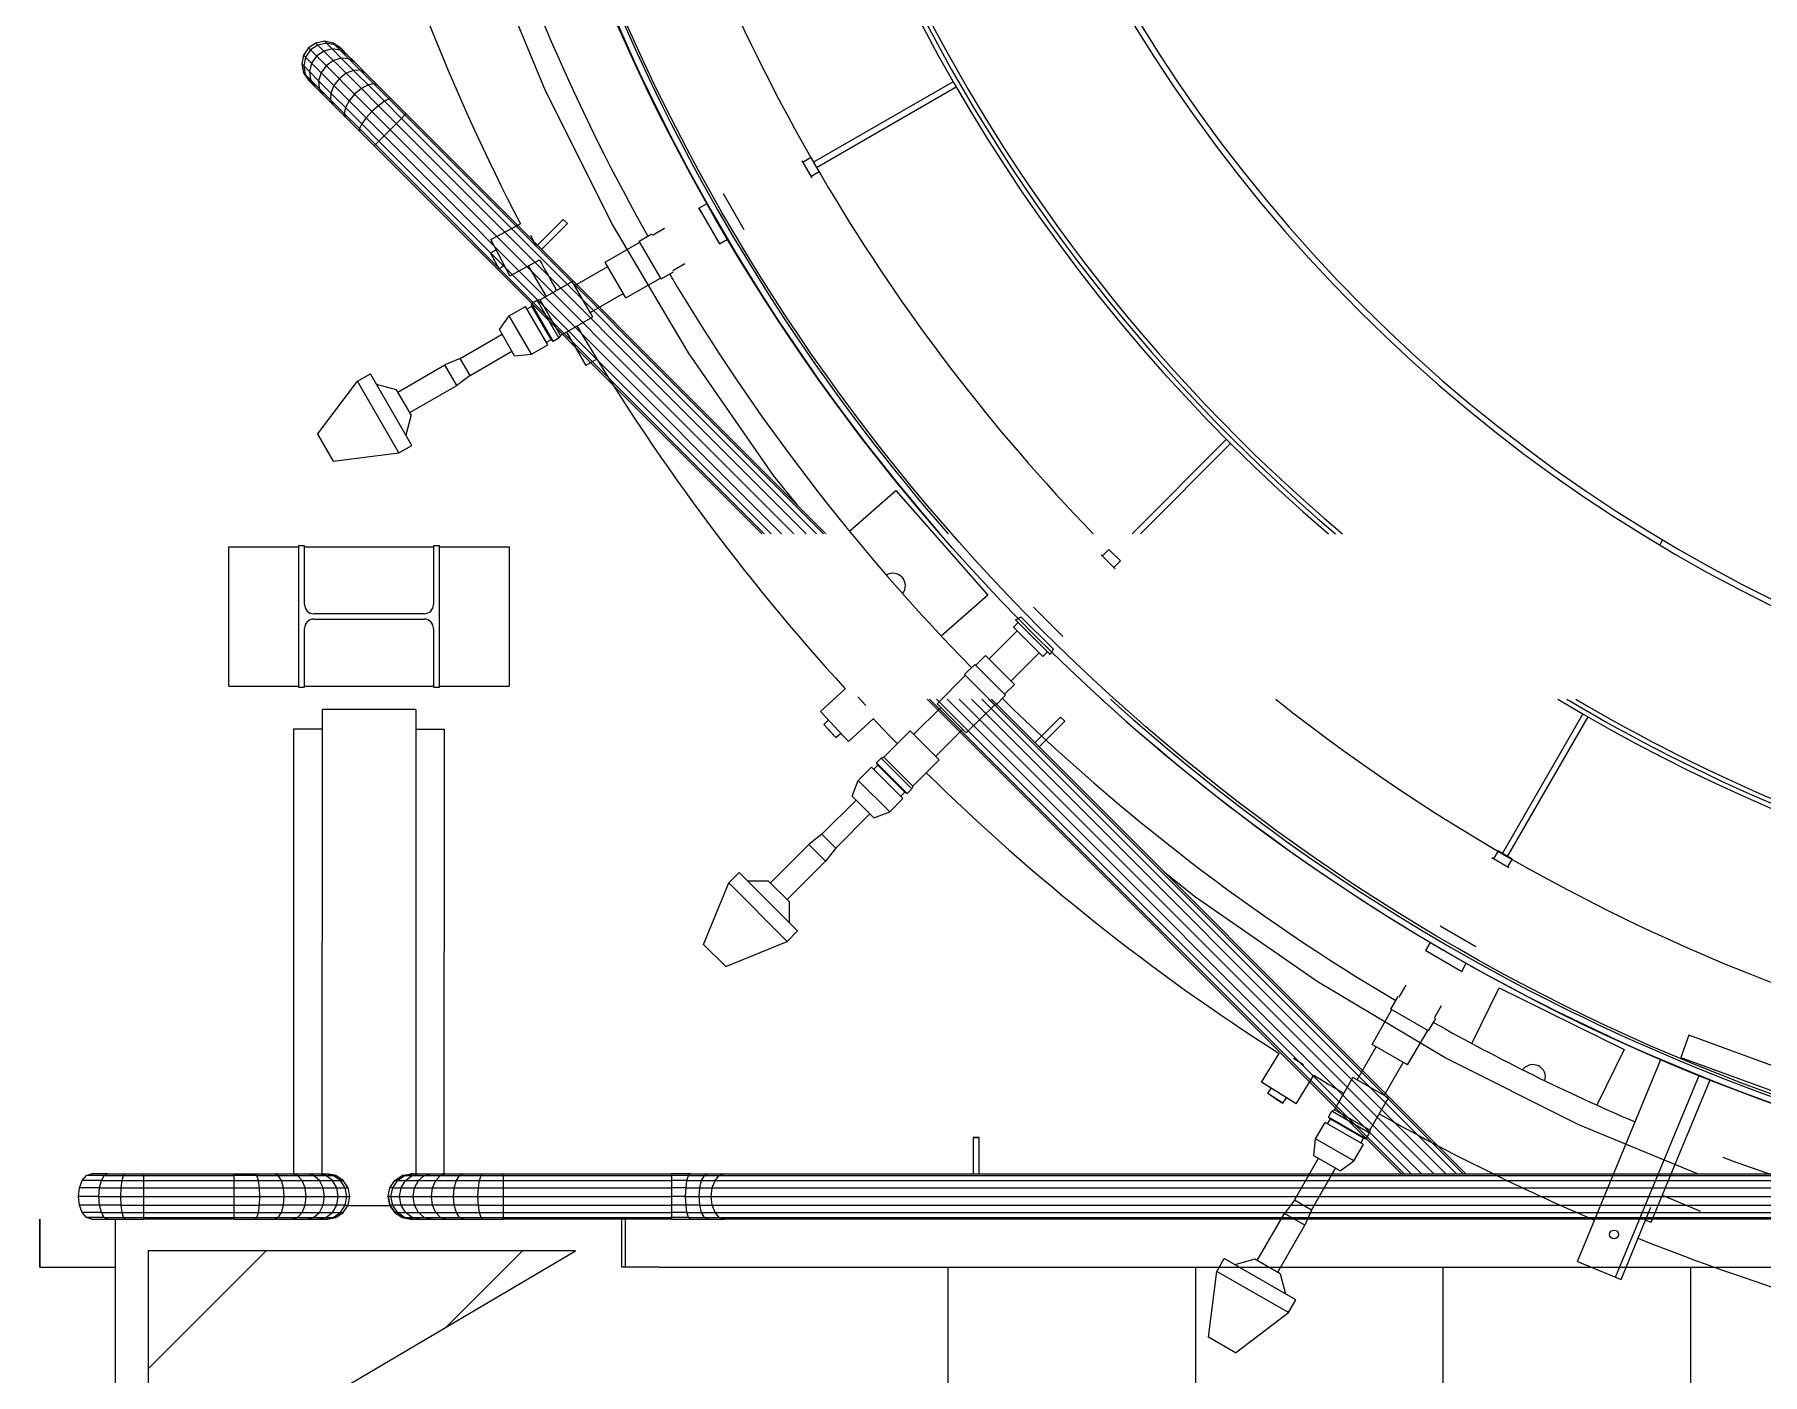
# Model space of a CAD drawing. Header units: metres. Extents: x 0 to 63075, y 0 to 44550.
# Drawn here: x 52350.3 to 52629.6, y 41299.4 to 41515.8 of the extents above; entities that cross this region are included whole.
import ezdxf

# ---------------------------------------------------------------- set-up
doc = ezdxf.new("R2010")
doc.units = ezdxf.units.M
doc.header["$LTSCALE"] = 75
for name, color, linetype in [('GSB', 7, 'Continuous'), ('ML6', 1, 'Continuous'), ('SDM', 7, 'Continuous'), ('SL1', 8, 'Continuous')]:
    doc.layers.add(name, color=color, linetype=linetype)
doc.styles.add('ROMANS', font='ROMANS.SHX')
doc.dimstyles.new('75___1-75', dxfattribs={"dimscale": 75, "dimtxt": 2.5, "dimasz": 2, "dimexe": 1.5, "dimexo": 1, "dimgap": 0.5, "dimtad": 1, "dimdec": 0, "dimzin": 12, "dimtxsty": 'ROMANS', "dimcen": 0, "dimclrd": 256, "dimclre": 256, "dimclrt": 3, "dimazin": 3, "dimtfac": 1, "dimtdec": 0, "dimtmove": 0, "dimatfit": 0, "dimfxl": 1, "dimlwd": -1, "dimlwe": -1, "dimarcsym": 0})

# ---------------------------------------------------------------- blocks, each defined once
blk = doc.blocks.new('A$C6bae614f')
at = {"layer": 'SL1'}
h = blk.add_hatch(dxfattribs=at)
h.set_pattern_fill('_USER', color=256, scale=195, angle=44.9981, style=0, pattern_type=0)
h.set_pattern_definition([(44.99813, (326091.56, -9864.04), (-137.8813, 137.89033), [])])
h.paths.add_polyline_path([(363076.8, 49806.6), (363355.7, 49971.3), (362895.8, 49971.3), (362895.8, 49543.3)])
for p, q in [((363323.7, 51218.9), (363262.2, 51367.3)), ((363076.4, 51270.4), (363068.4, 51265.1)), ((363085.7, 51272.3), (363076.4, 51270.4)), ((363078.5, 51268.2), (363076.4, 51270.4)), ((363087.8, 51270.2), (363078.5, 51268.2)), ((363095, 51270.4), (363085.7, 51272.3)), ((363087.8, 51270.2), (363085.7, 51272.3)), ((363097, 51268.5), (363087.8, 51270.2)), ((363093.9, 51264), (363087.8, 51270.2)), ((363102.9, 51265.1), (363095, 51270.4)), ((363111.9, 51253.5), (363095, 51270.4)), ((363063.1, 51257.2), (363061.3, 51247.9)), ((363068.4, 51265.1), (363063.1, 51257.2)), ((363065.3, 51255), (363063.1, 51257.2)), ((363065.3, 51255), (363063.4, 51245.8)), ((363070.6, 51262.9), (363065.3, 51255)), ((363095.8, 51224.6), (363065.3, 51255)), ((363070.6, 51262.9), (363068.4, 51265.1)), ((363078.5, 51268.2), (363070.6, 51262.9)), ((363136.8, 51196.7), (363070.6, 51262.9)), ((363077.1, 51256.4), (363071.7, 51248.6)), ((363084.9, 51261.8), (363077.1, 51256.4)), ((363078.5, 51268.2), (363084.9, 51261.8)), ((363093.9, 51264), (363084.9, 51261.8)), ((363084.9, 51261.8), (363109, 51237.8)), ((363095.3, 51251.5), (363087.6, 51245.9)), ((363102.7, 51262.7), (363093.9, 51264)), ((363103.8, 51254.2), (363093.9, 51264)), ((363103.8, 51254.2), (363095.3, 51251.5)), ((363104.7, 51263.3), (363097, 51268.5)), ((363109.9, 51258.1), (363102.7, 51262.7)), ((363104.7, 51263.3), (363102.9, 51265.1)), ((363150.2, 51207.8), (363103.8, 51254.2)), ((363111.9, 51253.5), (363103.8, 51254.2)), ((363109.9, 51258.1), (363104.7, 51263.3)), ((363118.4, 51249.7), (363109.9, 51258.1)), ((363138.8, 51226.6), (363111.9, 51253.5)), ((363118.4, 51249.7), (363111.9, 51253.5)), ((363061.3, 51247.9), (363063.1, 51238.5)), ((363063.4, 51245.8), (363061.3, 51247.9)), ((363063.1, 51238.5), (363068.4, 51230.6)), ((363065.1, 51236.6), (363063.1, 51238.5)), ((363063.4, 51245.8), (363065.1, 51236.6)), ((363069.5, 51239.6), (363063.4, 51245.8)), ((363065.1, 51236.6), (363070.2, 51228.8)), ((363080, 51221.6), (363065.1, 51236.6)), ((363071.7, 51248.6), (363069.5, 51239.6)), ((363069.5, 51239.6), (363070.8, 51230.9)), ((363079.4, 51229.8), (363069.5, 51239.6)), ((363082.1, 51238.3), (363079.4, 51229.8)), ((363087.6, 51245.9), (363082.1, 51238.3)), ((363101.6, 51232), (363095.8, 51224.6)), ((363109, 51237.8), (363101.6, 51232)), ((363116.9, 51241), (363109, 51237.8)), ((363109, 51237.8), (363125.4, 51221.3)), ((363124.1, 51241.3), (363116.9, 51241)), ((363129.6, 51238.5), (363118.4, 51249.7)), ((363129.6, 51238.5), (363124.1, 51241.3)), ((363157.9, 51210.1), (363129.6, 51238.5)), ((363070.2, 51228.8), (363068.4, 51230.6)), ((363075.4, 51223.6), (363070.2, 51228.8)), ((363070.8, 51230.9), (363075.4, 51223.6)), ((363095.1, 51204), (363075.4, 51223.6)), ((363125.8, 51183.4), (363079.4, 51229.8)), ((363079.4, 51229.8), (363080, 51221.6)), ((363106.9, 51194.7), (363080, 51221.6)), ((363080, 51221.6), (363083.9, 51215.2)), ((363092.5, 51216.6), (363092.3, 51209.4)), ((363095.8, 51224.6), (363092.5, 51216.6)), ((363112.2, 51208.1), (363095.8, 51224.6)), ((363118.2, 51215.3), (363112.2, 51208.1)), ((363125.4, 51221.3), (363118.2, 51215.3)), ((363132.6, 51225.3), (363125.4, 51221.3)), ((363125.4, 51221.3), (363143.7, 51203)), ((363138.8, 51226.6), (363132.6, 51225.3)), ((363143, 51225.1), (363138.8, 51226.6)), ((363155.1, 51210.3), (363138.8, 51226.6)), ((363395.6, 51075.3), (363323.7, 51218.9)), ((363762.3, 51228.8), (363612, 51142.1)), ((363615.2, 51136.6), (363765.4, 51223.3)), ((363092.3, 51209.4), (363095.1, 51204)), ((363123.4, 51175.6), (363095.1, 51204)), ((363108.2, 51200.9), (363106.9, 51194.7)), ((363106.9, 51194.7), (363108.5, 51190.6)), ((363123.3, 51178.4), (363106.9, 51194.7)), ((363112.2, 51208.1), (363108.2, 51200.9)), ((363130.5, 51189.8), (363112.2, 51208.1)), ((363136.8, 51196.7), (363130.5, 51189.8)), ((363143.7, 51203), (363136.8, 51196.7)), ((363136.8, 51196.7), (363156.4, 51177.1)), ((363150.2, 51207.8), (363143.7, 51203)), ((363143.7, 51203), (363163, 51183.7)), ((363155.1, 51210.3), (363150.2, 51207.8)), ((363150.2, 51207.8), (363168.6, 51189.3)), ((363157.9, 51210.1), (363155.1, 51210.3)), ((363155.1, 51210.3), (363172.3, 51193.1)), ((363173.7, 51194.4), (363157.9, 51210.1)), ((363125.8, 51183.4), (363123.3, 51178.4)), ((363123.3, 51178.4), (363123.4, 51175.6)), ((363123.3, 51178.4), (363140.5, 51161.2)), ((363130.5, 51189.8), (363125.8, 51183.4)), ((363125.8, 51183.4), (363144.2, 51164.9)), ((363130.5, 51189.8), (363149.8, 51170.5)), ((363168.6, 51189.3), (363149.8, 51170.5)), ((363590.9, 50742.6), (363156.4, 51177.1)), ((363604.1, 50742.6), (363163, 51183.7)), ((363172.3, 51193.1), (363168.6, 51189.3)), ((363615.3, 50742.6), (363168.6, 51189.3)), ((363173.7, 51194.4), (363172.3, 51193.1)), ((363622.8, 50742.6), (363172.3, 51193.1)), ((363173.7, 51194.4), (363625.4, 50742.6)), ((363123.4, 51175.6), (363139.1, 51159.9)), ((363140.5, 51161.2), (363139.1, 51159.9)), ((363556.4, 50742.6), (363139.1, 51159.9)), ((363144.2, 51164.9), (363140.5, 51161.2)), ((363559, 50742.6), (363140.5, 51161.2)), ((363149.8, 51170.5), (363144.2, 51164.9)), ((363566.5, 50742.6), (363144.2, 51164.9)), ((363577.7, 50742.6), (363149.8, 51170.5)), ((363610.5, 51125.3), (363599.9, 51143.7)), ((363609.5, 51147.1), (363600.9, 51142.1)), ((363618.2, 51131.9), (363609.5, 51147.1)), ((363618.2, 51131.9), (363609.6, 51126.9)), ((363537.3, 51069.6), (363515, 51108.1)), ((363537.3, 51069.6), (363515, 51108.1)), ((363488.6, 51092.9), (363497.4, 51097.9)), ((363488.6, 51092.9), (363497.4, 51097.9)), ((363488.6, 51092.9), (363510.8, 51054.3)), ((363491.4, 51088), (363488.6, 51092.9)), ((363264.7, 51058.9), (363296.5, 51075.9)), ((363342.7, 51080.6), (363315.1, 51053)), ((363319.6, 51048.5), (363347.2, 51076.1)), ((363347.2, 51076.1), (363342.7, 51080.6)), ((363477.5, 50937.2), (363395.6, 51075.3)), ((363424.5, 51057.3), (363437.9, 51065.1)), ((363438.7, 51063.8), (363451.7, 51071.3)), ((363264.3, 51044.8), (363270.5, 51048)), ((363285.3, 51020.1), (363264.7, 51058.9)), ((363307.4, 51063.8), (363313.3, 51052.7)), ((363387.9, 51034.5), (363425.1, 51056.3)), ((363448, 51016.6), (363424.5, 51057.3)), ((363508.1, 51059.1), (363510.8, 51054.3)), ((363510.8, 51054.3), (363519.6, 51059.4)), ((363510.8, 51054.3), (363519.6, 51059.4)), ((363273.4, 51027.7), (363264.3, 51044.8)), ((363268.8, 51036.2), (363264.3, 51044.8)), ((363268.8, 51036.2), (363273.4, 51027.7)), ((363273.4, 51027.7), (363279.5, 51031)), ((363285.3, 51020.1), (363317.2, 51037)), ((363305.1, 51030.6), (363324.2, 50997.7)), ((363355.1, 51009.4), (363390.6, 51029.9)), ((363409.9, 50996.4), (363387.9, 51034.5)), ((363460.7, 51025.7), (363473.7, 51033.2)), ((363317.8, 50994), (363352.4, 51014)), ((363374.4, 50975.9), (363352.4, 51014)), ((363409.9, 50996.4), (363447.4, 51017.6)), ((363448, 51016.6), (363461.4, 51024.4)), ((363308.4, 50990.2), (363314.6, 50993.8)), ((363331.8, 50949.6), (363308.4, 50990.2)), ((363309, 50987.3), (363308.4, 50990.2)), ((363317.8, 50994), (363314.6, 50993.8)), ((363338.1, 50953.2), (363314.6, 50993.8)), ((363339.8, 50955.9), (363317.8, 50994)), ((363371.8, 50980.5), (363407.3, 51001)), ((363274, 50962.1), (363284.6, 50977)), ((363284.6, 50977), (363302.2, 50987.1)), ((363308.5, 50935.6), (363284.6, 50977)), ((363326.1, 50945.8), (363302.2, 50987.1)), ((363303.8, 50984.3), (363309, 50987.3)), ((363329.7, 50951.6), (363309, 50987.3)), ((363339.8, 50955.9), (363374.4, 50975.9)), ((363231.8, 50931.2), (363276.8, 50957.2)), ((363290.3, 50933.9), (363274, 50962.1)), ((363331.8, 50949.6), (363338.1, 50953.2)), ((363339.8, 50955.9), (363338.1, 50953.2)), ((363346.2, 50959.5), (363366.9, 50923.6)), ((363242.5, 50912.8), (363287.5, 50938.8)), ((363290.3, 50933.9), (363308.5, 50935.6)), ((363308.5, 50935.6), (363326.1, 50945.8)), ((363324.5, 50948.6), (363329.7, 50951.6)), ((363329.7, 50951.6), (363331.8, 50949.6)), ((363569.1, 50805.2), (363477.5, 50937.2)), ((363164.8, 50894.9), (363215.4, 50924.1)), ((363231.8, 50931.2), (363215.4, 50924.1)), ((363228.1, 50902.1), (363215.4, 50924.1)), ((363242.5, 50912.8), (363231.8, 50931.2)), ((363378.8, 50930.5), (363366.9, 50923.6)), ((363078.1, 50849.6), (363121.4, 50906.5)), ((363121.4, 50906.5), (363135.1, 50914.4)), ((363165.9, 50829.5), (363121.4, 50906.5)), ((363179.6, 50837.4), (363135.1, 50914.4)), ((363163.4, 50897.4), (363141.6, 50903.2)), ((363178.9, 50870.5), (363163.4, 50897.4)), ((363177.5, 50872.9), (363228.1, 50902.1)), ((363242.5, 50912.8), (363228.1, 50902.1)), ((363178.9, 50870.5), (363173.1, 50848.7)), ((363078.1, 50849.6), (363094.9, 50820.5)), ((364056.4, 50844.1), (363954.8, 50742.6)), ((363094.9, 50820.5), (363165.9, 50829.5)), ((363165.9, 50829.5), (363179.6, 50837.4)), ((363963.8, 50742.6), (364060.9, 50839.7)), ((363595.3, 50772.8), (363569.1, 50805.2)), ((363650.6, 50745.2), (363700.7, 50789.1)), ((363700.7, 50789.1), (363799.6, 50676.3)), ((364525.9, 50736), (364522.7, 50730.5)), ((362982.6, 50728.6), (363057.6, 50728.6)), ((362982.6, 50578.6), (362982.6, 50728.6)), ((363057.6, 50729.6), (363057.6, 50577.6)), ((363064.2, 50729.6), (363057.6, 50729.6)), ((363064.2, 50666.5), (363064.2, 50729.6)), ((363064.2, 50728.6), (363203, 50728.6)), ((363203, 50729.6), (363203, 50666.5)), ((363209.6, 50729.6), (363203, 50729.6)), ((363209.6, 50577.6), (363209.6, 50729.6)), ((363209.6, 50728.6), (363284.6, 50728.6)), ((363284.6, 50728.6), (363284.6, 50578.6)), ((363936.6, 50704.8), (363921.6, 50719.9)), ((363930, 50725.6), (363922.9, 50718.6)), ((363942.4, 50713.3), (363930, 50725.6)), ((363942.4, 50713.3), (363935.3, 50706.2)), ((363799.6, 50676.3), (363749.5, 50632.4)), ((363193, 50656.5), (363074.2, 50656.5)), ((363880.3, 50632.1), (363848.8, 50663.5)), ((363880.3, 50632.1), (363848.8, 50663.5)), ((363064.2, 50577.6), (363064.2, 50640.7)), ((363074.2, 50650.7), (363193, 50650.7)), ((363203, 50640.7), (363203, 50577.6)), ((363831.2, 50638), (363801, 50607.9)), ((363827.2, 50642), (363832.4, 50647.1)), ((363827.2, 50642), (363832.4, 50647.1)), ((363827.2, 50642), (363858.7, 50610.5)), ((363858.7, 50610.5), (363827.2, 50642)), ((363831.2, 50638), (363827.2, 50642)), ((363866.7, 50612.8), (363829.5, 50649.9)), ((363835.3, 50653.1), (363869.9, 50618.6)), ((363774.5, 50591), (363785.5, 50602)), ((363818.7, 50568.8), (363785.5, 50602)), ((363786.5, 50600.9), (363797.2, 50611.6)), ((363828.3, 50580.5), (363797.2, 50611.6)), ((363854.8, 50614.4), (363824.6, 50584.2)), ((363854.8, 50614.4), (363858.7, 50610.5)), ((363858.7, 50610.5), (363863.8, 50615.6)), ((363858.7, 50610.5), (363863.8, 50615.6)), ((363745.1, 50559.5), (363775.4, 50590.2)), ((363807.8, 50557.8), (363774.5, 50591)), ((362982.6, 50578.6), (363057.6, 50578.6)), ((363057.6, 50577.6), (363064.2, 50577.6)), ((363064.2, 50578.6), (363203, 50578.6)), ((363203, 50577.6), (363209.6, 50577.6)), ((363209.6, 50578.6), (363284.6, 50578.6)), ((363619.7, 50551.2), (363646.1, 50575.8)), ((363659.7, 50567), (363664, 50562.4)), ((363664, 50562.4), (363668.3, 50557.8)), ((364245, 50054), (363734.4, 50564.6)), ((364247.6, 50054), (363737, 50564.6)), ((364255.1, 50054), (363744.5, 50564.6)), ((364266.3, 50054), (363755.7, 50564.6)), ((364279.5, 50054), (363768.9, 50564.6)), ((364292.7, 50054), (363782.1, 50564.6)), ((364303.9, 50054), (363793.3, 50564.6)), ((364311.3, 50054), (363800.8, 50564.6)), ((363803.4, 50564.6), (364314, 50054)), ((363807.8, 50557.8), (363818.7, 50568.8)), ((363817.7, 50569.8), (363828.3, 50580.5)), ((363083.1, 50553.6), (363083, 50054)), ((363184.1, 50553.6), (363083.1, 50553.6)), ((363184.1, 50553.6), (363184, 50054)), ((363649.7, 50519), (363619.7, 50551.2)), ((363719.9, 50526.8), (363748.9, 50555.8)), ((363776.2, 50528.4), (363745.1, 50559.5)), ((363776.2, 50528.4), (363807, 50558.6)), ((363878, 50545.3), (363850.3, 50517.7)), ((363882.5, 50540.8), (363878, 50545.3)), ((364440.1, 50548.7), (364353.3, 50398.4)), ((364358.8, 50395.2), (364445.6, 50545.5)), ((363052.4, 50532.4), (363052.3, 50054)), ((363083.1, 50532.4), (363052.4, 50532.4)), ((363184.1, 50532.4), (363214.8, 50532.4)), ((363214.7, 50054), (363214.8, 50532.4)), ((363623, 50537.4), (363628.1, 50542.2)), ((363636.2, 50523.3), (363623, 50537.4)), ((363629.6, 50530.3), (363623, 50537.4)), ((363629.6, 50530.3), (363636.2, 50523.3)), ((363636.2, 50523.3), (363641.3, 50528.1)), ((363649.7, 50519), (363676.1, 50543.6)), ((363687.8, 50502.2), (363716.1, 50530.5)), ((363747.2, 50499.4), (363716.1, 50530.5)), ((363743.5, 50503.2), (363772.5, 50532.1)), ((363854.8, 50513.2), (363882.5, 50540.8)), ((363660.2, 50477.2), (363674.6, 50491.6)), ((363708.3, 50457.8), (363674.6, 50491.6)), ((363676.9, 50489.3), (363681.1, 50493.6)), ((363679.7, 50496.2), (363684.8, 50501.3)), ((363712.9, 50463), (363679.7, 50496.2)), ((363681.1, 50493.6), (363679.7, 50496.2)), ((363710.3, 50464.4), (363681.1, 50493.6)), ((363687.8, 50502.2), (363684.8, 50501.3)), ((363718, 50468.1), (363684.8, 50501.3)), ((363719, 50471.1), (363687.8, 50502.2)), ((363719, 50471.1), (363747.2, 50499.4)), ((363653.8, 50460.1), (363660.2, 50477.2)), ((363694, 50443.5), (363660.2, 50477.2)), ((363719, 50471.1), (363718, 50468.1)), ((363621.1, 50419.4), (363657.8, 50456.1)), ((363676.9, 50437.1), (363653.8, 50460.1)), ((363694, 50443.5), (363708.3, 50457.8)), ((363706, 50460.1), (363710.3, 50464.4)), ((363710.3, 50464.4), (363712.9, 50463)), ((363712.9, 50463), (363718, 50468.1)), ((363636.1, 50404.3), (363672.8, 50441.1)), ((363676.9, 50437.1), (363694, 50443.5)), ((363621.1, 50419.4), (363607, 50408.3)), ((363636.1, 50404.3), (363621.1, 50419.4)), ((363565.7, 50367), (363607, 50408.3)), ((363625, 50390.3), (363607, 50408.3)), ((363636.1, 50404.3), (363625, 50390.3)), ((364348.7, 50401.5), (364343.7, 50392.8)), ((364363.8, 50392.8), (364348.7, 50401.5)), ((363520.8, 50366.9), (363532, 50378.1)), ((363594.9, 50315.3), (363532, 50378.1)), ((363583.7, 50349), (363625, 50390.3)), ((364021.9, 50352.4), (363989.5, 50378.5)), ((364360.4, 50383.1), (364342, 50393.8)), ((364363.8, 50392.8), (364358.8, 50384.1)), ((363493.7, 50300.8), (363520.8, 50366.9)), ((363583.7, 50304.1), (363520.8, 50366.9)), ((363563.7, 50369), (363541.2, 50369)), ((363585.7, 50347), (363563.7, 50369)), ((363585.7, 50347), (363585.7, 50324.4)), ((364153.9, 50260.8), (364021.9, 50352.4)), ((363517.5, 50277), (363583.7, 50304.1)), ((363583.7, 50304.1), (363594.9, 50315.3)), ((364271, 50294.1), (364276.1, 50302.8)), ((364271, 50294.1), (364276.1, 50302.8)), ((364324.8, 50298.2), (364286.3, 50320.5)), ((364324.8, 50298.2), (364286.3, 50320.5)), ((363493.7, 50300.8), (363517.5, 50277)), ((364271, 50294.1), (364309.6, 50271.8)), ((364275.9, 50291.3), (364271, 50294.1)), ((364304.8, 50274.6), (364309.6, 50271.8)), ((364309.6, 50271.8), (364314.6, 50280.6)), ((364309.6, 50271.8), (364314.6, 50280.6)), ((364292, 50178.8), (364153.9, 50260.8)), ((364242.4, 50243.9), (364249.9, 50257)), ((364320.5, 50194.3), (364349.9, 50254)), ((364349.9, 50254), (364484.4, 50187.6)), ((364213.1, 50193.2), (364234.3, 50230.7)), ((364233.3, 50231.3), (364241.1, 50244.7)), ((364274, 50207.8), (364233.3, 50231.3)), ((364280.5, 50221.9), (364288, 50235)), ((364274, 50207.8), (364281.8, 50221.2)), ((364197.2, 50155), (364217.7, 50190.5)), ((364251.2, 50171.2), (364213.1, 50193.2)), ((364251.2, 50171.2), (364273, 50208.3)), ((364554, 50203), (364545.3, 50179.2)), ((364741.9, 50134.6), (364554, 50203)), ((364094.1, 50152.7), (364113.2, 50183.3)), ((364128.6, 50178.3), (364139.3, 50171.6)), ((364226.1, 50138.3), (364246.6, 50173.8)), ((364435.6, 50106.9), (364292, 50178.8)), ((364434.1, 49959.8), (364524.1, 50176.9)), ((364484.4, 50187.6), (364455, 50127.9)), ((364565.1, 50159.9), (364524.1, 50176.9)), ((364545.3, 50179.2), (364733.2, 50110.8)), ((364131.4, 50129.4), (364150.5, 50160)), ((364172.6, 50123), (364192.6, 50157.7)), ((364230.7, 50135.7), (364192.6, 50157.7)), ((364475.2, 49942.8), (364565.1, 50159.9)), ((364513.4, 50001.9), (364577, 50155.3)), ((364571, 50157.5), (364565.1, 50159.9)), ((364131.4, 50129.4), (364094.1, 50152.7)), ((364100.8, 50140.3), (364104.5, 50146.2)), ((364117.2, 50130), (364100.8, 50140.3)), ((364109, 50135.1), (364100.8, 50140.3)), ((364109, 50135.1), (364117.2, 50130)), ((364117.2, 50130), (364120.9, 50135.9)), ((364210.7, 50101), (364230.7, 50135.7)), ((364166.3, 50115.1), (364169.9, 50121.3)), ((364172.6, 50123), (364169.9, 50121.3)), ((364210.5, 50097.8), (364169.9, 50121.3)), ((364210.7, 50101), (364172.6, 50123)), ((364152.3, 50091.7), (364162.5, 50109.3)), ((364203.8, 50085.5), (364162.5, 50109.3)), ((364165.3, 50107.7), (364168.3, 50112.9)), ((364206.9, 50091.6), (364166.3, 50115.1)), ((364168.3, 50112.9), (364166.3, 50115.1)), ((364204, 50092.3), (364168.3, 50112.9)), ((364206.9, 50091.6), (364210.5, 50097.8)), ((364210.7, 50101), (364210.5, 50097.8)), ((364563.3, 50054), (364435.6, 50106.9)), ((363783.9, 50093.1), (363790.3, 50093.1)), ((363790.3, 50093.1), (363783.9, 50093.1)), ((363783.9, 50093.1), (363783.9, 50054)), ((363790.3, 50054), (363790.3, 50093.1)), ((364150.6, 50073.5), (364152.3, 50091.7)), ((364193.7, 50067.9), (364152.3, 50091.7)), ((364193.7, 50067.9), (364203.8, 50085.5)), ((364201, 50087.1), (364204, 50092.3)), ((364204, 50092.3), (364206.9, 50091.6)), ((364129.5, 50025.7), (364155.5, 50070.7)), ((364178.8, 50057.2), (364150.6, 50073.5)), ((364178.8, 50057.2), (364193.7, 50067.9)), ((362822.1, 50039), (362825.1, 50046.9)), ((362825.1, 50046.9), (362829.5, 50052.2)), ((362845.6, 50046.9), (362825.1, 50046.9)), ((362829.5, 50052.2), (362834.8, 50054)), ((362848.7, 50052.2), (362829.5, 50052.2)), ((362852.3, 50054), (362834.8, 50054)), ((362843.5, 50039), (362845.6, 50046.9)), ((362845.6, 50046.9), (362848.7, 50052.2)), ((362845.6, 50046.9), (362867.9, 50046.9)), ((362848.7, 50052.2), (362852.3, 50054)), ((362848.7, 50052.2), (362869.5, 50052.2)), ((362852.3, 50054), (362871.3, 50054)), ((362866.9, 50039), (362867.9, 50046.9)), ((362867.9, 50046.9), (362869.5, 50052.2)), ((362867.9, 50046.9), (362891.2, 50046.9)), ((362869.5, 50052.2), (362871.3, 50054)), ((362869.5, 50052.2), (362891.2, 50052.2)), ((362871.3, 50054), (362891.2, 50054)), ((362891.2, 50054), (363031.9, 50054)), ((362891.2, 50052.2), (362891.2, 50054)), ((362891.2, 50046.9), (362891.2, 50052.2)), ((362891.2, 50052.2), (362988.6, 50052.2)), ((362891.2, 50039), (362891.2, 50046.9)), ((362891.2, 50046.9), (363061.7, 50046.9)), ((362988.6, 50052.2), (362988.6, 50054)), ((362988.6, 50046.9), (362988.6, 50052.2)), ((363012.9, 50052.2), (362988.6, 50052.2)), ((362988.6, 50039), (362988.6, 50046.9)), ((363012.9, 50052.2), (363010.8, 50054)), ((363012.9, 50052.2), (363056.7, 50052.2)), ((363014.6, 50046.9), (363012.9, 50052.2)), ((363015.8, 50039), (363014.6, 50046.9)), ((363036, 50052.2), (363031.9, 50054)), ((363031.9, 50054), (363086.1, 50054)), ((363039.4, 50046.9), (363036, 50052.2)), ((363041.7, 50039), (363039.4, 50046.9)), ((363056.7, 50052.2), (363050.9, 50054)), ((363061.7, 50046.9), (363056.7, 50052.2)), ((363056.7, 50052.2), (363087.1, 50052.2)), ((363061.7, 50046.9), (363094.2, 50046.9)), ((363065, 50039), (363061.7, 50046.9)), ((363074, 50052.2), (363066.7, 50054)), ((363080.2, 50046.9), (363074, 50052.2)), ((363087.1, 50052.2), (363078.7, 50054)), ((363084.4, 50039), (363080.2, 50046.9)), ((363095.2, 50052.2), (363086.1, 50054)), ((363086.1, 50054), (363088.6, 50054)), ((363094.2, 50046.9), (363087.1, 50052.2)), ((363087.1, 50052.2), (363095.2, 50052.2)), ((363097.9, 50052.2), (363088.6, 50054)), ((363094.2, 50046.9), (363102.9, 50046.9)), ((363099, 50039), (363094.2, 50046.9)), ((363102.9, 50046.9), (363095.2, 50052.2)), ((363095.2, 50052.2), (363097.9, 50052.2)), ((363105.8, 50046.9), (363097.9, 50052.2)), ((363108, 50039), (363102.9, 50046.9)), ((363102.9, 50046.9), (363105.8, 50046.9)), ((363111.1, 50039), (363105.8, 50046.9)), ((363156, 50039), (363161.3, 50046.9)), ((363159.1, 50039), (363164.2, 50046.9)), ((363161.3, 50046.9), (363169.2, 50052.2)), ((363164.2, 50046.9), (363161.3, 50046.9)), ((363164.2, 50046.9), (363171.9, 50052.2)), ((363164.2, 50046.9), (363172.9, 50046.9)), ((363168.1, 50039), (363172.9, 50046.9)), ((363169.2, 50052.2), (363178.5, 50054)), ((363171.9, 50052.2), (363169.2, 50052.2)), ((363171.9, 50052.2), (363181.1, 50054)), ((363171.9, 50052.2), (363180, 50052.2)), ((363172.9, 50046.9), (363180, 50052.2)), ((363172.9, 50046.9), (363186.9, 50046.9)), ((363181.1, 50054), (363178.5, 50054)), ((363180, 50052.2), (363188.4, 50054)), ((363180, 50052.2), (363193.1, 50052.2)), ((363181.1, 50054), (363188.4, 50054)), ((363182.7, 50039), (363186.9, 50046.9)), ((363186.9, 50046.9), (363193.1, 50052.2)), ((363186.9, 50046.9), (363205.4, 50046.9)), ((363188.4, 50054), (363200.4, 50054)), ((363193.1, 50052.2), (363200.4, 50054)), ((363193.1, 50052.2), (363210.4, 50052.2)), ((363200.4, 50054), (363216.2, 50054)), ((363202.1, 50039), (363205.4, 50046.9)), ((363205.4, 50046.9), (363210.4, 50052.2)), ((363205.4, 50046.9), (363227.7, 50046.9)), ((363210.4, 50052.2), (363216.2, 50054)), ((363210.4, 50052.2), (363231.1, 50052.2)), ((363216.2, 50054), (363235.2, 50054)), ((363225.4, 50039), (363227.7, 50046.9)), ((363227.7, 50046.9), (363231.1, 50052.2)), ((363227.7, 50046.9), (363252.5, 50046.9)), ((363231.1, 50052.2), (363235.2, 50054)), ((363231.1, 50052.2), (363254.2, 50052.2)), ((363235.2, 50054), (363256.3, 50054)), ((363251.3, 50039), (363252.5, 50046.9)), ((363252.5, 50046.9), (363254.2, 50052.2)), ((363252.5, 50046.9), (363278.5, 50046.9)), ((363254.2, 50052.2), (363256.3, 50054)), ((363254.2, 50052.2), (363278.5, 50052.2)), ((363256.3, 50054), (363278.5, 50054)), ((363278.5, 50054), (363459.4, 50054)), ((363278.5, 50052.2), (363278.5, 50054)), ((363278.5, 50046.9), (363278.5, 50052.2)), ((363278.5, 50052.2), (363459.4, 50052.2)), ((363278.5, 50039), (363278.5, 50046.9)), ((363278.5, 50046.9), (363459.4, 50046.9)), ((363479.3, 50054), (363459.4, 50054)), ((363459.4, 50052.2), (363459.4, 50054)), ((363459.4, 50046.9), (363459.4, 50052.2)), ((363477.4, 50052.2), (363459.4, 50052.2)), ((363459.4, 50039), (363459.4, 50046.9)), ((363475.8, 50046.9), (363459.4, 50046.9)), ((363474.8, 50039), (363475.8, 50046.9)), ((363475.8, 50046.9), (363477.4, 50052.2)), ((363475.8, 50046.9), (363491.6, 50046.9)), ((363477.4, 50052.2), (363479.3, 50054)), ((363477.4, 50052.2), (363494.7, 50052.2)), ((363479.3, 50054), (363498.3, 50054)), ((363489.5, 50039), (363491.6, 50046.9)), ((363491.6, 50046.9), (363494.7, 50052.2)), ((363491.6, 50046.9), (363506.1, 50046.9)), ((363494.7, 50052.2), (363498.3, 50054)), ((363494.7, 50052.2), (363510.5, 50052.2)), ((363498.3, 50054), (363515.8, 50054)), ((363503.1, 50039), (363506.1, 50046.9)), ((363506.1, 50046.9), (363510.5, 50052.2)), ((363506.1, 50046.9), (366397.8, 50046.8)), ((363510.5, 50052.2), (363515.8, 50054)), ((363510.5, 50052.2), (366402.3, 50052.1)), ((363515.8, 50054), (366407.5, 50053.9)), ((364147.9, 50015.1), (364173.9, 50060.1)), ((362821, 50029.6), (362822.1, 50039)), ((362842.8, 50029.6), (362821, 50029.6)), ((362822.1, 50020.3), (362821, 50029.6)), ((362843.5, 50039), (362822.1, 50039)), ((362842.8, 50029.6), (362843.5, 50039)), ((362842.8, 50029.6), (362866.5, 50029.6)), ((362843.5, 50020.3), (362842.8, 50029.6)), ((362843.5, 50039), (362866.9, 50039)), ((362866.5, 50029.6), (362866.9, 50039)), ((362866.9, 50020.3), (362866.5, 50029.6)), ((362866.5, 50029.6), (362891.2, 50029.6)), ((362866.9, 50039), (362891.2, 50039)), ((362891.2, 50039), (363015.8, 50039)), ((362891.2, 50029.6), (362891.2, 50039)), ((362891.2, 50020.3), (362891.2, 50029.6)), ((362891.2, 50029.6), (363042.5, 50029.6)), ((362988.6, 50029.6), (362988.6, 50039)), ((362988.6, 50020.3), (362988.6, 50029.6)), ((363015.8, 50039), (363041.7, 50039)), ((363016.2, 50029.6), (363015.8, 50039)), ((363015.8, 50020.3), (363016.2, 50029.6)), ((363041.7, 50039), (363065, 50039)), ((363042.5, 50029.6), (363041.7, 50039)), ((363041.7, 50020.3), (363042.5, 50029.6)), ((363042.5, 50029.6), (363109.8, 50029.6)), ((363066.1, 50029.6), (363065, 50039)), ((363065, 50039), (363099, 50039)), ((363065, 50020.3), (363066.1, 50029.6)), ((363085.8, 50029.6), (363084.4, 50039)), ((363084.4, 50020.3), (363085.8, 50029.6)), ((363099, 50039), (363108, 50039)), ((363100.6, 50029.6), (363099, 50039)), ((363099, 50020.3), (363100.6, 50029.6)), ((363109.8, 50029.6), (363108, 50039)), ((363108, 50039), (363111.1, 50039)), ((363108, 50020.3), (363109.8, 50029.6)), ((363109.8, 50029.6), (363113, 50029.6)), ((363113, 50029.6), (363111.1, 50039)), ((363111.1, 50020.3), (363113, 50029.6)), ((363154.1, 50029.6), (363156, 50039)), ((363156, 50020.3), (363154.1, 50029.6)), ((363154.1, 50029.5), (363154.1, 50029.6)), ((363157.3, 50029.6), (363154.1, 50029.6)), ((363154.1, 50029.5), (363156, 50020.2)), ((363159.1, 50039), (363156, 50039)), ((363157.3, 50029.6), (363159.1, 50039)), ((363159.1, 50020.3), (363157.3, 50029.6)), ((363157.3, 50029.6), (363166.5, 50029.6)), ((363159.1, 50039), (363168.1, 50039)), ((363166.5, 50029.6), (363168.1, 50039)), ((363166.5, 50029.6), (363181.3, 50029.6)), ((363168.1, 50020.3), (363166.5, 50029.6)), ((363168.1, 50039), (363182.7, 50039)), ((363181.3, 50029.6), (363182.7, 50039)), ((363181.3, 50029.6), (363201, 50029.6)), ((363182.7, 50020.3), (363181.3, 50029.6)), ((363182.7, 50039), (363202.1, 50039)), ((363201, 50029.6), (363202.1, 50039)), ((363202.1, 50020.3), (363201, 50029.6)), ((363201, 50029.6), (363224.6, 50029.6)), ((363202.1, 50039), (363225.4, 50039)), ((363224.6, 50029.6), (363225.4, 50039)), ((363225.4, 50020.3), (363224.6, 50029.6)), ((363224.6, 50029.6), (363250.9, 50029.6)), ((363225.4, 50039), (363251.3, 50039)), ((363250.9, 50029.6), (363251.3, 50039)), ((363251.3, 50020.3), (363250.9, 50029.6)), ((363250.9, 50029.6), (363278.5, 50029.6)), ((363251.3, 50039), (363278.5, 50039)), ((363278.5, 50039), (363459.4, 50039)), ((363278.5, 50029.6), (363278.5, 50039)), ((363278.5, 50020.3), (363278.5, 50029.6)), ((363278.5, 50029.6), (363459.4, 50029.6)), ((363474.8, 50039), (363459.4, 50039)), ((363459.4, 50029.6), (363459.4, 50039)), ((363459.4, 50020.3), (363459.4, 50029.6)), ((363474.4, 50029.6), (363459.4, 50029.6)), ((363474.4, 50029.6), (363474.8, 50039)), ((363474.8, 50020.3), (363474.4, 50029.6)), ((363474.4, 50029.6), (363488.8, 50029.6)), ((363474.8, 50039), (363489.5, 50039)), ((363488.8, 50029.6), (363489.5, 50039)), ((363489.5, 50020.3), (363488.8, 50029.6)), ((363488.8, 50029.6), (363502, 50029.6)), ((363489.5, 50039), (363503.1, 50039)), ((363502, 50029.6), (363503.1, 50039)), ((363503.1, 50020.3), (363502, 50029.6)), ((363502, 50029.6), (366393.8, 50029.5)), ((363503.1, 50039), (366394.8, 50038.9)), ((364129.5, 50025.7), (364118.8, 50011.4)), ((364147.9, 50015.1), (364129.5, 50025.7)), ((364525.4, 50030.9), (364566.5, 50013.9)), ((362779.3, 50005.3), (362779.3, 49953.6)), ((362779.3, 49953.6), (362779.3, 50005.3)), ((362843.5, 50020.3), (362822.1, 50020.3)), ((362825.1, 50012.4), (362822.1, 50020.3)), ((362845.6, 50012.4), (362825.1, 50012.4)), ((362829.5, 50007.1), (362825.1, 50012.4)), ((362848.7, 50007.1), (362829.5, 50007.1)), ((362834.8, 50005.2), (362829.5, 50007.1)), ((362834.8, 50005.2), (362852.3, 50005.2)), ((362866.9, 50020.3), (362843.5, 50020.3)), ((362845.6, 50012.4), (362843.5, 50020.3)), ((362848.7, 50007.1), (362845.6, 50012.4)), ((362845.6, 50012.4), (362867.9, 50012.4)), ((362848.7, 50007.1), (362869.5, 50007.1)), ((362852.3, 50005.2), (362848.7, 50007.1)), ((362852.3, 50005.2), (362871.3, 50005.2)), ((362860.3, 50005.2), (362860.3, 49051.6)), ((362867.9, 50012.4), (362866.9, 50020.3)), ((362866.9, 50020.3), (362891.2, 50020.3)), ((362869.5, 50007.1), (362867.9, 50012.4)), ((362867.9, 50012.4), (362891.2, 50012.4)), ((362869.5, 50007.1), (362891.2, 50007.1)), ((362871.3, 50005.2), (362869.5, 50007.1)), ((362871.3, 50005.2), (362891.2, 50005.2)), ((362891.2, 50020.3), (363015.8, 50020.3)), ((362891.2, 50012.4), (362891.2, 50020.3)), ((362891.2, 50007.1), (362891.2, 50012.4)), ((362891.2, 50012.4), (363061.7, 50012.4)), ((362891.2, 50005.2), (362891.2, 50007.1)), ((362891.2, 50007.1), (363012.9, 50007.1)), ((362988.6, 50005.2), (362891.2, 50005.2)), ((362988.6, 50012.4), (362988.6, 50020.3)), ((362988.6, 50007.1), (362988.6, 50012.4)), ((362988.6, 50005.2), (362988.6, 50007.1)), ((362988.6, 50005.2), (363010.8, 50005.2)), ((363010.8, 50005.2), (363012.9, 50007.1)), ((363010.8, 50005.2), (363050.9, 50005.2)), ((363012.9, 50007.1), (363014.6, 50012.4)), ((363012.9, 50007.1), (363036, 50007.1)), ((363014.6, 50012.4), (363015.8, 50020.3)), ((363108, 50020.3), (363015.8, 50020.3)), ((363031.9, 50005.2), (363036, 50007.1)), ((363036, 50007.1), (363039.4, 50012.4)), ((363036, 50007.1), (363056.7, 50007.1)), ((363039.4, 50012.4), (363041.7, 50020.3)), ((363050.9, 50005.2), (363056.7, 50007.1)), ((363050.9, 50005.2), (363078.7, 50005.2)), ((363056.7, 50007.1), (363061.7, 50012.4)), ((363056.7, 50007.1), (363095.2, 50007.1)), ((363061.7, 50012.4), (363065, 50020.3)), ((363061.7, 50012.4), (363094.2, 50012.4)), ((363066.7, 50005.2), (363074, 50007.1)), ((363074, 50007.1), (363080.2, 50012.4)), ((363078.7, 50005.2), (363087.1, 50007.1)), ((363078.7, 50005.2), (363086.1, 50005.2)), ((363080.2, 50012.4), (363084.4, 50020.3)), ((363086.1, 50005.2), (363095.2, 50007.1)), ((363086.1, 50005.2), (363088.6, 50005.2)), ((363087.1, 50007.1), (363094.2, 50012.4)), ((363088.6, 50005.2), (363097.9, 50007.1)), ((363094.2, 50012.4), (363099, 50020.3)), ((363094.2, 50012.4), (363102.9, 50012.4)), ((363095.2, 50007.1), (363102.9, 50012.4)), ((363095.2, 50007.1), (363097.9, 50007.1)), ((363097.9, 50007.1), (363105.8, 50012.4)), ((363102.9, 50012.4), (363108, 50020.3)), ((363102.9, 50012.4), (363105.8, 50012.4)), ((363105.8, 50012.4), (363111.1, 50020.3)), ((363108, 50020.3), (363111.1, 50020.3)), ((363156.4, 50019.6), (363110.7, 50019.6)), ((363161.3, 50012.4), (363156, 50020.3)), ((363159.1, 50020.3), (363156, 50020.3)), ((363156, 50020.2), (363156, 50020.3)), ((363156, 50020.2), (363161.3, 50012.3)), ((363164.2, 50012.4), (363159.1, 50020.3)), ((363168.1, 50020.3), (363159.1, 50020.3)), ((363169.2, 50007.1), (363161.3, 50012.4)), ((363161.3, 50012.3), (363161.3, 50012.4)), ((363164.2, 50012.4), (363161.3, 50012.4)), ((363161.3, 50012.3), (363169.2, 50007)), ((363171.9, 50007.1), (363164.2, 50012.4)), ((363164.2, 50012.4), (363172.9, 50012.4)), ((363172.9, 50012.4), (363168.1, 50020.3)), ((363182.7, 50020.3), (363168.1, 50020.3)), ((363178.5, 50005.2), (363169.2, 50007.1)), ((363171.9, 50007.1), (363169.2, 50007.1)), ((363169.2, 50007), (363169.2, 50007.1)), ((363169.2, 50007), (363178.5, 50005.1)), ((363181, 50005.2), (363171.9, 50007.1)), ((363171.9, 50007.1), (363180, 50007.1)), ((363180, 50007.1), (363172.9, 50012.4)), ((363172.9, 50012.4), (363186.9, 50012.4)), ((363178.5, 50005.1), (363179, 50005.2)), ((363178.5, 50005.2), (363178.5, 50005.1)), ((363178.5, 50005.2), (363181, 50005.2)), ((363188.4, 50005.2), (363180, 50007.1)), ((363180, 50007.1), (363193.1, 50007.1)), ((363181, 50005.2), (363188.4, 50005.2)), ((363186.9, 50012.4), (363182.7, 50020.3)), ((363202.1, 50020.3), (363182.7, 50020.3)), ((363186.9, 50012.4), (363205.4, 50012.4)), ((363193.1, 50007.1), (363186.9, 50012.4)), ((363188.4, 50005.2), (363200.4, 50005.2)), ((363193.1, 50007.1), (363210.4, 50007.1)), ((363200.4, 50005.2), (363193.1, 50007.1)), ((363200.4, 50005.2), (363216.2, 50005.2)), ((363205.4, 50012.4), (363202.1, 50020.3)), ((363225.4, 50020.3), (363202.1, 50020.3)), ((363210.4, 50007.1), (363205.4, 50012.4)), ((363205.4, 50012.4), (363227.7, 50012.4)), ((363210.4, 50007.1), (363231.1, 50007.1)), ((363216.2, 50005.2), (363210.4, 50007.1)), ((363216.2, 50005.2), (363235.2, 50005.2)), ((363251.3, 50020.3), (363225.4, 50020.3)), ((363227.7, 50012.4), (363225.4, 50020.3)), ((363231.1, 50007.1), (363227.7, 50012.4)), ((363227.7, 50012.4), (363252.5, 50012.4)), ((363235.2, 50005.2), (363231.1, 50007.1)), ((363231.1, 50007.1), (363254.2, 50007.1)), ((363235.2, 50005.2), (363256.3, 50005.2)), ((363251.3, 50020.3), (363278.5, 50020.3)), ((363252.5, 50012.4), (363251.3, 50020.3)), ((363252.5, 50012.4), (363278.5, 50012.4)), ((363254.2, 50007.1), (363252.5, 50012.4)), ((363256.3, 50005.2), (363254.2, 50007.1)), ((363254.2, 50007.1), (363278.5, 50007.1)), ((363256.3, 50005.2), (363278.5, 50005.2)), ((363278.5, 50020.3), (363459.4, 50020.3)), ((363278.5, 50012.4), (363278.5, 50020.3)), ((363278.5, 50007.1), (363278.5, 50012.4)), ((363278.5, 50012.4), (363459.4, 50012.4)), ((363278.5, 50005.2), (363278.5, 50007.1)), ((363278.5, 50007.1), (363459.4, 50007.1)), ((363459.4, 50005.2), (363278.5, 50005.2)), ((363405.7, 49953.6), (363405.7, 50005.2)), ((363409.3, 50005.2), (363409.3, 49953.6)), ((363409.3, 50005.2), (363409.3, 49953.6)), ((363474.8, 50020.3), (363459.4, 50020.3)), ((363459.4, 50012.4), (363459.4, 50020.3)), ((363459.4, 50007.1), (363459.4, 50012.4)), ((363475.8, 50012.4), (363459.4, 50012.4)), ((363477.4, 50007.1), (363459.4, 50007.1)), ((363459.4, 50005.2), (363459.4, 50007.1)), ((363459.4, 50005.2), (363479.3, 50005.2)), ((363489.5, 50020.3), (363474.8, 50020.3)), ((363475.8, 50012.4), (363474.8, 50020.3)), ((363477.4, 50007.1), (363475.8, 50012.4)), ((363475.8, 50012.4), (363491.6, 50012.4)), ((363477.4, 50007.1), (363494.7, 50007.1)), ((363479.3, 50005.2), (363477.4, 50007.1)), ((363479.3, 50005.2), (363498.3, 50005.2)), ((363489.5, 50020.3), (363503.1, 50020.3)), ((363491.6, 50012.4), (363489.5, 50020.3)), ((363491.6, 50012.4), (363506.1, 50012.4)), ((363494.7, 50007.1), (363491.6, 50012.4)), ((363498.3, 50005.2), (363494.7, 50007.1)), ((363494.7, 50007.1), (363510.5, 50007.1)), ((363498.3, 50005.2), (363515.8, 50005.2)), ((363506.1, 50012.4), (363503.1, 50020.3)), ((363503.1, 50020.3), (366394.8, 50020.2)), ((363506.1, 50012.4), (366397.8, 50012.3)), ((363510.5, 50007.1), (363506.1, 50012.4)), ((363510.5, 50007.1), (366402.3, 50007)), ((363515.8, 50005.2), (363510.5, 50007.1)), ((366407.5, 50005.1), (363515.8, 50005.2)), ((364089.6, 49960.8), (364118.8, 50011.4)), ((364140.8, 49998.7), (364118.8, 50011.4)), ((364147.9, 50015.1), (364140.8, 49998.7)), ((364481.1, 49940.4), (364513.2, 50018)), ((364111.6, 49948.1), (364140.8, 49998.7)), ((364507.5, 50004.3), (364513.4, 50001.9)), ((362779.3, 49953.6), (362860.3, 49953.6)), ((363445.9, 49953.6), (363405.7, 49953.6)), ((363445.9, 49953.6), (366339.3, 49953.5)), ((363756.7, 49953.6), (363756.6, 49103.6)), ((364023, 49953.6), (364023, 49103.6)), ((364037.2, 49878.2), (364046.2, 49949.1)), ((364046.2, 49949.1), (364054.1, 49962.8)), ((364123.2, 49904.7), (364046.2, 49949.1)), ((364131.1, 49918.4), (364054.1, 49962.8)), ((364087.1, 49962.2), (364065.4, 49956.3)), ((364114.1, 49946.6), (364087.1, 49962.2)), ((364289.4, 49953.6), (364289.4, 49103.6)), ((364434.1, 49959.8), (364475.2, 49942.8)), ((364555.7, 49953.6), (364555.7, 49103.6)), ((364114.1, 49946.6), (364119.9, 49924.9)), ((364475.2, 49942.8), (364481.1, 49940.4)), ((364123.2, 49904.7), (364131.1, 49918.4)), ((364066.3, 49861.4), (364123.2, 49904.7)), ((364066.3, 49861.4), (364037.2, 49878.2))]:
    blk.add_line(p, q, dxfattribs=at)
blk.add_lwpolyline([(363076.8, 49806.6), (363355.7, 49971.3), (362895.8, 49971.3), (362895.8, 49543.3)], close=True, dxfattribs=at)
for centre, radius in [((365370.4, 52153.5), 2150), ((365370.4, 52153.5), 2140.5), ((364473.6, 49988.8), 4.76)]:
    blk.add_circle(centre, radius, dxfattribs=at)
for centre, radius, start, end in [((365370.4, 52153.5), 1855, 313.8991, 229.5193), ((365370.4, 52153.5), 1850, 180.0718, 229.7012), ((365370.4, 52153.5), 1845.2, 180.072, 229.8758), ((365370.4, 52153.5), 1656.3, 180.7765, 269.2198), ((365370.4, 52153.5), 1650, 180.7795, 269.2168), ((365370.4, 52153.5), 2150, 190.6316, 221.0148), ((365370.4, 52153.5), 2143.5, 190.6642, 221.1661), ((365370.4, 52153.5), 2222.8, 195.6037, 209.3925), ((365370.4, 52153.5), 2028.5, 197.5242, 224.0722), ((365370.4, 52153.5), 2337.1, 195.5374, 207.4588), ((365370.4, 52153.5), 2337.1, 208.5374, 209.4588), ((365370.4, 52153.5), 2222.8, 210.6037, 224.3925), ((365370.4, 52153.5), 2337.1, 210.5374, 222.4588), ((363697.5, 50686.5), 13.5, 320.5845, 121.9117), ((363074.2, 50666.5), 10, 179.9981, 269.9981), ((363193, 50666.5), 10, 269.9981, 359.9981), ((363074.2, 50640.7), 10, 89.9981, 179.9981), ((363193, 50640.7), 10, 359.9981, 89.9981), ((365370.4, 52153.5), 2222.8, 225.6037, 239.3925), ((365370.4, 52153.5), 2150, 227.6503, 257.5635), ((365370.4, 52153.5), 2143.5, 227.8413, 255.5737), ((365370.4, 52153.5), 2028.5, 231.5653, 252.754), ((365370.4, 52153.5), 1855, 238.9355, 301.0608), ((365370.4, 52153.5), 1850, 239.1935, 269.9244), ((365370.4, 52153.5), 1845.2, 239.4423, 269.9242), ((365370.4, 52153.5), 2337.1, 223.5374, 224.4588), ((365370.4, 52153.5), 2337.1, 225.5374, 237.4588), ((365370.4, 52153.5), 2222.8, 240.6037, 246.8434), ((365370.4, 52153.5), 2337.1, 238.5374, 239.4588), ((364386.2, 50158), 13.5, 343.0832, 144.413), ((365370.4, 52153.5), 2337.1, 240.5374, 246.8754), ((365370.4, 52153.5), 2222.8, 249.4626, 254.3925), ((365370.4, 52153.5), 2337.1, 248.1208, 252.4588)]:
    blk.add_arc(centre, radius, start, end, dxfattribs=at)
for points, weights in [([(363829.5, 50649.9), (363831.5, 50651.1), (363833.4, 50652.1), (363835.3, 50653.1)], [0.000223063717242, 0.000224151353371, 0.000225238989501, 0.00022632662563]), ([(363869.9, 50618.6), (363868.9, 50616.7), (363867.8, 50614.8), (363866.7, 50612.8)], [0.000226326625684, 0.000225238989462, 0.00022415135324, 0.000223063717018])]:
    blk.add_rational_spline(points, weights, degree=3, dxfattribs=at)
blk.add_rational_spline([(363866.7, 50612.8), (363860.1, 50619.2), (363853.9, 50625.4), (363848, 50631.3), (363842.1, 50637.2), (363836, 50643.4), (363829.5, 50649.9)], [0.0412072250432, 0.0444714833904, 0.0477357417376, 0.0510000000848, 0.0477357417524, 0.04447148342, 0.0412072250875], degree=3, knots=[0, 0, 0, 0, 0.5, 0.5, 0.5, 1, 1, 1, 1], dxfattribs=at)
blk = doc.blocks.new('zw$15D4')
at = {"layer": 'ML6', "xscale": 0.2502808837766805, "yscale": 0.2502808837766805, "zscale": 0.2502808837766805}
blk.add_blockref('A$C6bae614f', (-85544.74, -3177.34), dxfattribs=at)

msp = doc.modelspace()

# ---------------------------------------------------------------- block references
at = {"layer": 'GSB', "xscale": 0.6000000000000068, "yscale": 0.6000000000000068, "zscale": 0.6000000000000068}
msp.add_blockref('zw$15D4', (49200, 35721.63), dxfattribs=at)

# ---------------------------------------------------------------- leaders
at = {"layer": 'SDM'}
msp.add_leader([(51608.33, 37812.06), (59453.13, 42438.72), (62243.43, 42438.72)], dimstyle='75___1-75', override={"dimtad": 0}, dxfattribs=at)

doc.saveas('drawing.dxf')
